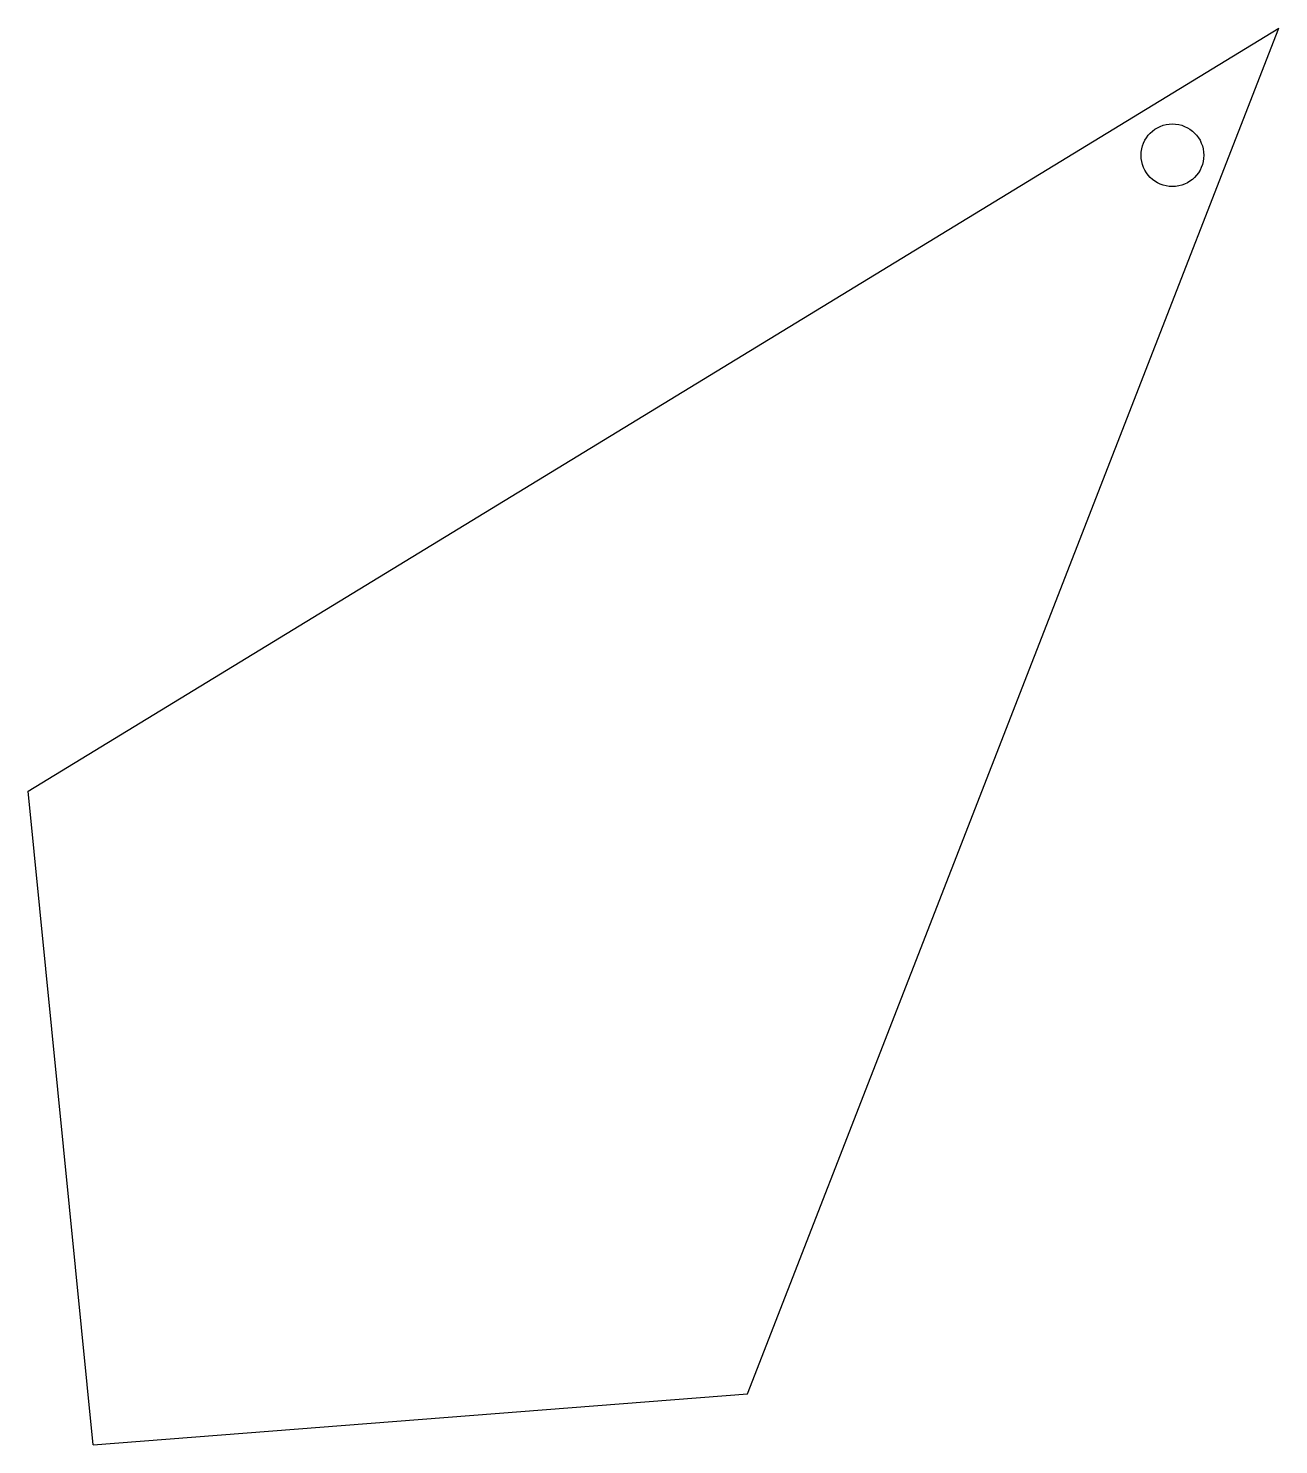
# Model space of a CAD drawing. Header units: millimetres. Extents: x -6.1 to 65.7, y -3.1 to 78.2.
import ezdxf

# ---------------------------------------------------------------- set-up
doc = ezdxf.new("R2010")
doc.units = ezdxf.units.MM
doc.layers.get('0').update_dxf_attribs({"linetype": 'CONTINUOUS'})

msp = doc.modelspace()

# ---------------------------------------------------------------- linework, layer by layer
for p, q in [((-6.064, 34.391), (65.724, 78.163)), ((35.221, -0.189), (65.724, 78.163)), ((-2.349, -3.109), (-6.064, 34.391)), ((-2.349, -3.109), (35.221, -0.189))]:
    msp.add_line(p, q)
msp.add_circle((59.624, 70.88), 1.8)

doc.saveas('drawing.dxf')
